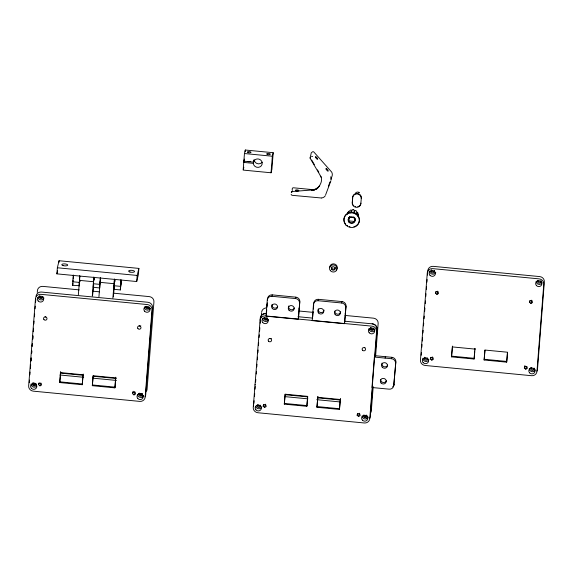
<?xml version="1.0" encoding="UTF-8"?>
<svg xmlns="http://www.w3.org/2000/svg" width="573" height="573" viewBox="0 0 573 573"><rect width="100%" height="100%" fill="white"/><g stroke="black" fill="none" stroke-linecap="round" stroke-linejoin="round"><path stroke-width="0.86" d="M331.208 179.421L330.693 176.813M79.389 282.288L79.532 279.868M79.497 282.26L79.647 279.796M94.173 278.714L94.101 279.968M94.072 278.757L93.993 280.032M114.636 281.322L114.629 279.996L114.342 281.615M73.036 279.996L73.058 281.773M73.509 277.984L73.537 276.05L73.172 278.478M100.01 283.284L100.125 281.844M114.693 281.945L114.729 280.011L114.442 281.701M73.294 274.997L72.635 285.282L79.232 285.705M79.733 275.62L79.138 285.984M93.886 276.981L93.227 287.259L99.723 287.961L100.325 277.597M100.125 283.227L100.239 281.773M114.485 278.958L113.884 289.322L120.323 289.945L121.44 280.29M120.924 279.581L120.323 289.945M29.273 382.735L29.481 380.049M29.889 374.835L30.111 372.035M30.39 368.475L30.67 364.908M31.021 360.46L31.229 357.781M31.572 353.333L31.787 350.662M32.131 346.207L32.346 343.535M32.69 339.08L32.969 335.52M33.542 328.193L33.27 331.738L33.399 331.208M33.879 323.938L34.101 321.116M34.437 316.812L34.652 314.033M35.068 308.797L35.275 306.125M35.555 302.558L35.834 298.984M31.049 361.14L31.257 358.497M31.673 353.219L31.809 351.457M32.224 346.178L32.36 344.416M32.776 339.13L32.983 336.487M37.274 292.445L37.41 290.661A5.071 4.777 13.6 0 1 42.832 286.378L79.189 289.874M56.885 273.858L57.364 267.77L59.062 260.729L138.874 268.408L138.401 274.496L136.696 281.529L56.885 273.858L57.644 270.728M58.926 262.47L59.062 260.729M59.721 382.549L60.666 371.898L59.721 382.549L82.247 384.712L83.2 374.062M78.343 294.744L79.876 276.265M82.247 384.712L83.028 374.771L60.502 372.6M92.289 296.083L93.822 277.604M93.671 285.798L92.568 295.525M98.936 296.721L100.461 278.242M92.332 385.686L93.113 375.738L115.646 377.901L115.818 377.199L115.037 387.147L114.865 387.849L92.332 385.686L93.22 375.859M112.881 298.067L114.414 279.581M114.328 286.937L113.325 296.8M114.722 281.859L114.858 280.168M114.865 387.849L115.646 377.901M136.696 281.529L137.169 275.441L138.874 268.408M243.761 162.417L243.16 170.081L271.058 172.767L271.91 169.243L273.206 152.704L245.308 150.019L244.456 153.535L243.862 161.199L253.402 162.116A4.477 4.219 13.6 0 1 260.443 159.838A4.477 4.219 13.6 0 1 259.891 166.922A4.477 4.219 13.6 0 1 253.302 163.334L243.761 162.417L244.442 159.602M245.18 151.723L245.308 150.019M271.058 172.767L272.354 156.221L273.206 152.704M253.932 403.428L254.147 400.756M254.491 396.301L254.699 393.63M255.049 389.174L255.257 386.503M255.608 382.048L255.816 379.376M256.238 374.033L256.446 371.361M256.797 366.906L257.005 364.235M257.356 359.78L257.564 357.108M257.914 352.653L258.122 349.981M258.473 345.533L258.681 342.855M259.096 337.511L259.311 334.84M259.583 331.28L259.863 327.713M260.214 323.265L260.421 320.594M261.431 314.892L261.575 313.109M267.29 299.937L266.015 316.174L298.204 319.268L299.815 301.62A4.319 4.068 13.6 0 0 295.847 297.151L272.239 294.88A4.319 4.068 13.6 0 0 267.634 298.526L267.29 299.937A4.319 4.068 13.6 0 1 271.903 296.291L272.239 294.88M266.359 314.77L266.753 309.692M266.954 307.157L267.29 302.881M267.498 300.266L267.634 298.526M284.308 404.137L285.089 394.195L307.622 396.358L306.841 406.307L284.308 404.137L285.196 394.317M298.547 317.865L299.815 301.62M313.488 304.378L312.221 320.615L344.402 323.709L346.02 306.061A4.319 4.068 13.6 0 0 342.045 301.591L318.438 299.321A4.319 4.068 13.6 0 0 313.832 302.967L313.488 304.378A4.319 4.068 13.6 0 1 318.101 300.732L318.438 299.321M312.758 316.668L313.152 311.597M313.352 309.062L313.696 304.707M306.841 406.307L307.4 400.627M307.529 398.973L307.73 396.487M316.926 407.274L317.879 396.623L316.926 407.274L339.46 409.444L340.405 398.794L339.46 409.444M352.696 197.971L352.359 202.319A4.319 4.068 13.6 0 0 352.689 204.224M344.745 322.305L346.02 306.061M372.615 387.019L370.308 416.406A5.071 4.777 13.6 0 1 369.649 418.433M375.057 355.84L377.149 329.117A5.071 4.777 13.6 0 0 372.479 323.867L344.624 321.188M373.202 386.66L371.318 410.705A5.071 4.777 13.6 0 1 370.659 412.732M375.573 356.377L378.159 323.423A5.071 4.777 13.6 0 0 373.489 318.165L345.104 315.437M395.506 363.189A4.319 4.068 13.6 0 0 391.531 358.712L374.37 357.065L371.984 387.513L389.146 389.167A4.319 4.068 13.6 0 0 393.758 385.514L395.85 361.778A4.319 4.068 13.6 0 0 391.875 357.308L374.706 355.661M393.758 385.514L395.85 361.778M421.205 355.253L421.413 352.581M421.835 347.238L422.043 344.566M422.322 340.999L422.602 337.44M422.953 332.985L423.161 330.313M423.511 325.858L423.719 323.186M424.07 318.731L424.278 316.06M424.629 311.612L424.908 308.045M425.252 303.59L425.467 300.918M425.811 296.47L426.018 293.791M426.369 289.344L426.577 286.672M426.928 282.217L427.136 279.545M427.487 275.09L427.838 270.635A5.071 4.777 13.6 0 1 433.252 266.352L539.68 276.58A5.071 4.777 13.6 0 1 544.35 281.837L537.51 369.127A5.071 4.777 13.6 0 1 536.851 371.146M451.517 356.857L452.462 346.207L451.517 356.857L474.043 359.027L474.215 358.318L451.682 356.155M474.043 359.027L474.996 348.377L474.867 350.031M474.279 357.495L474.738 351.693M484.128 359.994L484.908 350.046L507.442 352.216L506.661 362.157L484.128 359.994L485.016 350.175M506.897 360.625L507.542 352.338M100.468 281.336L100.232 283.492M79.797 281.644L79.941 280.24M100.39 283.621L100.569 281.429M79.805 280.133L79.561 282.038M79.905 280.218L79.661 282.088M100.497 282.195L100.325 283.563M93.843 279.717L94.008 278.55M358.411 215.82L358.426 214.746M93.757 279.638L93.843 279.001M357.889 216.436C359.3 215.011 356.578 208.651 357.137 214.939M73.058 283.52L72.699 285.368M93.65 285.504L93.284 287.345M114.249 287.481L113.884 289.322M347.317 213.5L348.649 211.244L347.947 213.113M356.12 214.323C358.583 211.458 353.785 207.641 354.68 213.357M38.556 384.669L39.272 383.022L41.163 383.208L41.614 384.963L40.003 385.865L38.556 384.669L38.95 383.036M40.003 385.865L40.597 383.416M132.735 392.885L133.129 391.252M133.989 394.904L135.6 394.002L135.149 392.24L133.258 392.061L132.535 393.701L133.989 394.904L134.777 391.631M243.862 161.199L244.37 159.086M243.332 169.379L243.84 167.266M253.402 162.116L253.911 160.01M253.302 163.334L254.154 159.817A4.477 4.219 13.6 0 0 262.233 162.202M266.81 306.025L267.154 304.614M257.499 353.29L257.628 352.767M255.014 384.984L255.143 384.462M310.057 158.105L311.139 153.492A1.082 1.017 13.6 0 1 311.511 152.626L312.385 151.931A1.082 1.017 13.6 0 1 313.904 152.074L331.638 172.036A5.393 5.085 13.6 0 1 332.039 176.169L330.857 179.478M263.143 406.264L263.867 404.617L265.757 404.796L266.209 406.558L264.597 407.46L263.143 406.264L263.544 404.624M264.597 407.46L265.385 404.187M299.478 303.031A4.319 4.068 13.6 0 0 295.503 298.554L295.847 297.151M298.999 309.119L299.342 307.715M355.138 219.588A3.402 3.202 13.6 0 1 354.494 221.45L348.735 220.899L349.673 217.024L354.608 217.496M354.494 221.45L355.059 219.13M345.677 307.472A4.319 4.068 13.6 0 0 341.701 302.995L342.045 301.591M345.197 313.56L345.54 312.156M357.129 415.296L357.846 413.649L359.737 413.835L360.188 415.59L358.576 416.492L357.129 415.296L357.523 413.663M358.576 416.492L359.371 413.226M385.099 358.096L385.436 356.693M391.531 358.712L391.875 357.308M435.501 293.211L436.218 291.564L438.109 291.743L438.56 293.505L436.948 294.407L435.501 293.211L435.895 291.571M436.948 294.407L437.743 291.134M430.352 358.977L431.068 357.33L432.959 357.516L433.41 359.271L431.798 360.181L430.352 358.977L430.746 357.344M431.798 360.181L432.586 356.907M506.661 362.157L506.833 361.456L484.3 359.292M529.488 302.243L530.204 300.596L532.095 300.782L532.546 302.537L530.935 303.446L529.488 302.243L529.882 300.61M530.935 303.446L531.723 300.173M524.331 368.016L525.047 366.369L526.945 366.548L527.396 368.31L525.778 369.213L524.331 368.016L524.925 365.56M525.778 369.213L526.372 366.763M353.305 212.87C356.657 209.038 350.791 208.35 351.686 212.275M350.132 212.92C353.562 208.221 349.079 209.89 349.007 212.275M328.479 186.103L329.962 181.963M330.965 180.638L325.643 194.784M347.037 214.238L347.546 213.786M291.285 192.729L291.807 192.234M325.421 195.708L323.795 197.277L321.811 198M319.691 185.881L316.79 188.861L312.851 190.48L316.79 188.861L318.602 187.271M355.747 192.657L357.251 192.041L358.884 192.284M311.461 156.329L312.672 156.443M311.547 190.623L313.546 190.286M353.047 209.754L353.133 209.768M321.603 198.014L291.908 195.3L291.113 194.412M244.456 153.535L272.354 156.221M314.663 189.828L293.433 187.786A1.082 1.017 13.6 0 0 292.28 188.703L292.201 189.713A1.082 1.017 13.6 0 0 292.459 190.465M57.364 267.77L137.169 275.441M271.903 296.291L295.503 298.554M318.101 300.732L341.701 302.995M79.468 280.369L93.42 281.708M100.06 282.346L114.006 283.685M72.764 281.766L79.203 282.389M93.356 283.75L99.795 284.366M113.955 285.726L120.394 286.342M93.385 291.234L99.587 291.836M113.783 293.197L149.259 296.606A5.071 4.777 13.6 0 1 153.929 301.864L147.089 389.153A5.071 4.777 13.6 0 1 146.423 391.173M298.984 311.003L313.18 312.364M297.981 316.704L312.693 318.115M149.016 307.959L147.805 307.837A3.13 2.951 13.6 0 1 145.814 306.913M373.245 329.518L372.035 329.396A3.13 2.951 13.6 0 1 370.624 328.931M452.29 346.909L474.824 349.079M317.707 397.333L340.233 399.496M60.222 373.087L83.357 375.315M93.148 376.253L116.29 378.481M285.34 394.733L307.594 396.874M317.378 397.812L340.52 400.04M59.75 374.986L83.679 377.285M92.54 378.137L116.462 380.443M284.867 396.631L307.909 398.844M316.769 399.696L340.699 401.995M59.893 381.847L82.419 384.01M92.504 384.977L115.037 387.147M284.48 403.435L307.013 405.605M317.098 406.572L339.624 408.735M33.721 383.093L34.982 383.215M140.779 393.386L142.047 393.508M36.078 383.817L34.631 383.681A1.834 1.726 13.6 0 1 33.377 383.05M138.888 393.701L141.058 393.909A1.834 1.726 13.6 0 0 141.989 393.766M363.841 415.332L365.288 415.468A1.834 1.726 13.6 0 0 366.62 415.088M358.891 192.292L359.472 192.621M311.676 160.032L314.348 164.573M317.471 169.866L318.803 172.136M310.115 158.241L319.999 175.03M320.171 175.324L320.98 177.258M42.832 297.416A3.13 2.951 13.6 0 1 41.371 297.609L39.551 297.43L39.666 295.962A1.726 1.626 13.6 0 0 40.69 298.576A1.726 1.626 13.6 0 0 42.731 296.728M34.237 385.3A1.834 1.726 13.6 0 1 32.546 383.394M36.042 296.327A5.071 4.777 13.6 0 1 41.457 292.044L147.884 302.272A5.071 4.777 13.6 0 1 152.554 307.529L145.714 394.818A5.071 4.777 13.6 0 1 145.055 396.838M142.312 394.818A1.834 1.726 13.6 0 1 140.664 395.528M36.779 386.009A3.13 2.951 13.6 0 1 31.092 383.974M35.891 384.017A1.726 1.626 13.6 0 1 34.817 385.815A1.726 1.626 13.6 0 1 32.725 385.07A1.726 1.626 13.6 0 1 33.076 383.008M35.906 384.068A1.726 1.626 13.6 0 1 32.768 382.95M143.601 395.485A3.13 2.951 13.6 0 1 137.513 394.36M142.183 393.837A1.726 1.626 13.6 0 1 141.51 395.929A1.726 1.626 13.6 0 1 139.232 395.427A1.726 1.626 13.6 0 1 139.511 393.243M142.333 394.303A1.726 1.626 13.6 0 1 139.196 393.178M142.849 396.781A3.345 3.152 13.6 0 1 142.125 397.218M42.946 296.406A1.726 1.626 13.6 0 1 39.63 296.083M45.94 316.926A1.726 1.626 13.6 0 1 45.095 316.625M140.8 325.829A1.726 1.626 13.6 0 1 139.081 325.665M43.985 298.039A3.13 2.951 13.6 0 1 37.976 297.459M150.42 308.267A3.13 2.951 13.6 0 1 144.36 306.92M324.082 310.093A2.965 2.793 13.6 0 1 320.529 312.536A2.965 2.793 13.6 0 1 318.337 308.811M340.713 311.691A2.965 2.793 13.6 0 1 337.54 314.197A2.965 2.793 13.6 0 1 334.811 311.125M277.726 306.362A2.965 2.793 13.6 0 1 273.958 307.988A2.965 2.793 13.6 0 1 272.139 304.37M294.357 307.959A2.965 2.793 13.6 0 1 290.59 309.585A2.965 2.793 13.6 0 1 288.771 305.968M387.656 365.044A2.965 2.793 13.6 0 1 383.889 366.67A2.965 2.793 13.6 0 1 382.069 363.053M386.424 380.78A2.965 2.793 13.6 0 1 380.68 379.498M394.095 384.111A4.319 4.068 13.6 0 1 393.365 386.087M393.021 386.496A4.319 4.068 13.6 0 1 392.62 386.861M261.739 406.916A3.13 2.951 13.6 0 1 255.73 406.343M260.343 405.197A1.726 1.626 13.6 0 1 258.667 407.489A1.726 1.626 13.6 0 1 257.37 404.91A1.726 1.626 13.6 0 0 260.701 405.283M368.195 417.072A3.13 2.951 13.6 0 1 362.107 415.955M366.913 415.84A1.726 1.626 13.6 0 1 364.872 417.688A1.726 1.626 13.6 0 1 363.798 415.146M366.627 416.206A1.726 1.626 13.6 0 1 363.812 415.196M367.443 418.376A3.345 3.152 13.6 0 1 366.713 418.806M373.968 328.229A1.726 1.626 13.6 0 1 370.624 327.484M267.34 318.373A1.726 1.626 13.6 0 1 264.225 317.678A1.726 1.626 13.6 0 0 264.547 319.813A1.726 1.626 13.6 0 0 266.868 319.748A1.726 1.626 13.6 0 0 266.939 317.549M271.409 338.385A1.726 1.626 13.6 0 1 270.091 338.421M364.965 347.539A1.726 1.626 13.6 0 1 364.514 347.553M260.078 320.207A5.071 4.777 13.6 0 1 265.5 315.924L371.927 326.152A5.071 4.777 13.6 0 1 376.597 331.409L369.757 418.698A5.071 4.777 13.6 0 1 364.342 422.981L257.907 412.746A5.071 4.777 13.6 0 1 253.245 407.496L260.271 317.886A5.071 4.777 13.6 0 1 265.686 313.596M260.636 317.922A5.071 4.777 13.6 0 1 266.051 313.632M268.579 319.627A3.13 2.951 13.6 0 1 262.52 318.28M375.007 329.862A3.13 2.951 13.6 0 1 368.948 328.515M373.61 328.143A1.726 1.626 13.6 0 1 372.944 330.234A1.726 1.626 13.6 0 1 370.667 329.726A1.726 1.626 13.6 0 1 370.939 327.548M261.639 312.221A5.071 4.777 13.6 0 1 265.929 307.945M267.061 318.975A3.13 2.951 13.6 0 1 265.6 319.168M258.86 405.233A1.834 1.726 13.6 0 1 257.965 404.918M253.474 406.243A5.071 4.777 13.6 0 1 253.431 405.168M366.856 415.54A1.834 1.726 13.6 0 1 364.901 417.087M367.837 417.86A3.56 3.352 13.6 0 1 367.221 418.498M372.121 323.831A5.071 4.777 13.6 0 1 376.447 326.968M376.74 328.014A5.071 4.777 13.6 0 1 376.783 329.088M335.348 267.398A1.834 1.726 13.6 0 1 333.285 269.124A1.834 1.726 13.6 0 1 331.767 266.868M329.754 267.462A3.775 3.56 13.6 0 1 334.919 264.132A3.775 3.56 13.6 0 1 336.136 270.041M310.272 157.639A1.082 1.017 13.6 0 1 310.201 157.367M291.951 191.74A1.082 1.017 13.6 0 0 291.399 192.313L291.406 192.17A1.082 1.017 13.6 0 1 292.316 191.489L311.691 190.021A10.794 10.164 13.6 0 0 320.744 183.374L320.98 182.715A10.794 10.164 13.6 0 0 321.045 176.391M292.216 191.669A1.082 1.017 13.6 0 1 292.495 191.661M360.94 203.143A4.319 4.068 13.6 0 1 360.088 205.277M359.823 205.564A4.319 4.068 13.6 0 1 359.536 205.829M359.221 206.072A4.319 4.068 13.6 0 1 358.877 206.28M358.139 206.595A4.319 4.068 13.6 0 1 357.753 206.703M355.726 206.688A4.319 4.068 13.6 0 1 355.324 206.581M353.899 205.8A4.319 4.068 13.6 0 1 353.598 205.528M353.319 205.234A4.319 4.068 13.6 0 1 353.075 204.919M352.767 197.105A4.319 4.068 13.6 0 1 357.373 193.459A4.319 4.068 13.6 0 1 361.348 197.929L360.811 203.673A4.319 4.068 13.6 0 1 356.205 207.319A4.319 4.068 13.6 0 1 352.23 202.849L352.639 197.635A4.319 4.068 13.6 0 1 357.244 193.989A4.319 4.068 13.6 0 1 361.219 198.459M348.735 220.899A3.402 3.202 13.6 0 1 349.043 217.496M349.315 217.196A3.402 3.202 13.6 0 1 349.63 216.938M353.584 216.845A3.402 3.202 13.6 0 1 353.928 217.095M354.229 217.375A3.402 3.202 13.6 0 1 354.501 217.697M354.723 218.041A3.402 3.202 13.6 0 1 355.031 218.793M355.181 219.824A3.452 3.252 13.6 0 1 350.053 222.295A3.452 3.252 13.6 0 1 349.752 216.787M354.673 217.855A3.452 3.252 13.6 0 1 355.031 218.607M344.087 220.705A7.778 7.327 13.6 0 1 349.251 212.576A7.778 7.327 13.6 0 1 358.634 216.451A7.778 7.327 13.6 0 1 356.205 225.719M355.661 226.034A7.778 7.327 13.6 0 1 355.088 226.314M354.494 226.543A7.778 7.327 13.6 0 1 353.878 226.722M350.024 226.736A7.778 7.327 13.6 0 1 349.394 226.557M347.632 225.741A7.778 7.327 13.6 0 1 347.095 225.382M345.691 224.072A7.778 7.327 13.6 0 1 344.96 223.033M344.667 222.482A7.778 7.327 13.6 0 1 344.23 221.307M250.243 161.357A1.834 0.609 4.5 0 1 250.122 161.457M249.935 161.543A1.834 0.609 4.5 0 1 247.443 161.5M535.397 369.793A3.13 2.951 13.6 0 1 529.309 368.668M540.812 280.863A1.726 1.626 13.6 0 1 539.136 283.155A1.726 1.626 13.6 0 1 537.839 280.577A1.726 1.626 13.6 0 0 541.17 280.949M428.941 359.636A3.13 2.951 13.6 0 1 422.888 358.29M427.551 357.917A1.726 1.626 13.6 0 1 426.878 360.009A1.726 1.626 13.6 0 1 424.6 359.5A1.726 1.626 13.6 0 1 424.872 357.323M427.702 358.383A1.726 1.626 13.6 0 1 424.564 357.258M533.979 368.145A1.726 1.626 13.6 0 1 533.305 370.244A1.726 1.626 13.6 0 1 531.028 369.735A1.726 1.626 13.6 0 1 531.3 367.551M534.33 368.238A1.726 1.626 13.6 0 1 530.992 367.494M434.542 271.093A1.726 1.626 13.6 0 1 431.397 269.969M435.781 272.347A3.13 2.951 13.6 0 1 429.721 271M434.384 270.628A1.726 1.626 13.6 0 1 433.718 272.719A1.726 1.626 13.6 0 1 431.44 272.218A1.726 1.626 13.6 0 1 431.713 270.033M542.208 282.582A3.13 2.951 13.6 0 1 536.156 281.228M120.581 285.834L120.631 286.514L121.168 280.627L120.581 285.834M35.49 298.612L28.65 385.901A5.071 4.777 13.6 0 0 33.32 391.158L139.748 401.387A5.071 4.777 13.6 0 0 145.162 397.103L152.003 309.814A5.071 4.777 13.6 0 0 147.333 304.557L40.905 294.329A5.071 4.777 13.6 0 0 35.49 298.612M427.286 272.927L420.446 360.209A5.071 4.777 13.6 0 0 425.116 365.467L531.543 375.702A5.071 4.777 13.6 0 0 536.958 371.411L543.798 284.122A5.071 4.777 13.6 0 0 539.129 278.872L432.701 268.637A5.071 4.777 13.6 0 0 427.286 272.927M129.906 272.003A2.965 0.981 4.5 0 0 134.533 271.588A2.965 0.981 4.5 0 0 130.315 270.327A2.965 0.981 4.5 0 0 129.906 272.003M63.087 265.578A2.965 0.981 4.5 0 0 67.714 265.163A2.965 0.981 4.5 0 0 63.496 263.902A2.965 0.981 4.5 0 0 63.087 265.578M31.329 388.258A3.13 2.951 13.6 0 0 36.636 387.434A3.13 2.951 13.6 0 0 33.112 383.466A3.13 2.951 13.6 0 0 31.329 388.258M137.814 398.55A3.13 2.951 13.6 0 0 143.092 397.598A3.13 2.951 13.6 0 0 139.454 393.708A3.13 2.951 13.6 0 0 137.814 398.55M146.058 306.319A1.726 1.626 13.6 0 0 149.173 307.013A1.726 1.626 13.6 0 1 147.118 308.811A1.726 1.626 13.6 0 1 146.051 306.261M137.957 328.644A1.726 1.626 13.6 0 0 140.886 328.193A1.726 1.626 13.6 0 0 138.938 326.001A1.726 1.626 13.6 0 0 137.957 328.644M43.971 319.605A1.726 1.626 13.6 0 0 46.9 319.154A1.726 1.626 13.6 0 0 44.952 316.962A1.726 1.626 13.6 0 0 43.971 319.605M38.169 300.968A3.13 2.951 13.6 0 0 43.476 300.152A3.13 2.951 13.6 0 0 39.945 296.177A3.13 2.951 13.6 0 0 38.169 300.968M144.597 311.203A3.13 2.951 13.6 0 0 149.904 310.38A3.13 2.951 13.6 0 0 146.38 306.412A3.13 2.951 13.6 0 0 144.597 311.203M335.184 314.584A2.965 2.793 13.6 0 0 340.212 313.811A2.965 2.793 13.6 0 0 336.867 310.043A2.965 2.793 13.6 0 0 335.184 314.584M318.552 312.987A2.965 2.793 13.6 0 0 323.587 312.213A2.965 2.793 13.6 0 0 320.243 308.446A2.965 2.793 13.6 0 0 318.552 312.987M288.978 310.143A2.965 2.793 13.6 0 0 294.013 309.37A2.965 2.793 13.6 0 0 290.669 305.602A2.965 2.793 13.6 0 0 288.978 310.143M272.354 308.546A2.965 2.793 13.6 0 0 277.382 307.773A2.965 2.793 13.6 0 0 274.037 304.005A2.965 2.793 13.6 0 0 272.354 308.546M381.045 382.957A2.965 2.793 13.6 0 0 386.08 382.184A2.965 2.793 13.6 0 0 382.735 378.416A2.965 2.793 13.6 0 0 381.045 382.957M382.277 367.229A2.965 2.793 13.6 0 0 387.312 366.455A2.965 2.793 13.6 0 0 383.967 362.688A2.965 2.793 13.6 0 0 382.277 367.229M255.923 409.845A3.13 2.951 13.6 0 0 261.231 409.029A3.13 2.951 13.6 0 0 257.7 405.061A3.13 2.951 13.6 0 0 255.923 409.845M362.408 420.138A3.13 2.951 13.6 0 0 367.687 419.185A3.13 2.951 13.6 0 0 364.048 415.303A3.13 2.951 13.6 0 0 362.408 420.138M362.544 350.232A1.726 1.626 13.6 0 0 365.474 349.781A1.726 1.626 13.6 0 0 363.526 347.589A1.726 1.626 13.6 0 0 362.544 350.232M268.565 341.2A1.726 1.626 13.6 0 0 271.495 340.749A1.726 1.626 13.6 0 0 269.546 338.557A1.726 1.626 13.6 0 0 268.565 341.2M262.756 322.563A3.13 2.951 13.6 0 0 268.071 321.74A3.13 2.951 13.6 0 0 264.54 317.771A3.13 2.951 13.6 0 0 262.756 322.563M369.191 332.791A3.13 2.951 13.6 0 0 374.498 331.975A3.13 2.951 13.6 0 0 370.967 328A3.13 2.951 13.6 0 0 369.191 332.791M331.81 269.475A1.834 1.726 13.6 0 0 334.947 269.181A1.834 1.726 13.6 0 0 333.035 266.739A1.834 1.726 13.6 0 0 331.81 269.475M330.399 270.707A3.775 3.56 13.6 0 0 336.809 269.754A3.775 3.56 13.6 0 0 332.584 264.941A3.775 3.56 13.6 0 0 330.399 270.707M296.069 190.859A1.726 0.573 4.5 0 0 298.834 190.68A1.726 0.573 4.5 0 0 296.485 189.907A1.726 0.573 4.5 0 0 296.069 190.859M315.551 157.238A1.726 0.466 51.6 0 0 317.506 159.366A1.726 0.466 51.6 0 0 316.633 157.339A1.726 0.466 51.6 0 0 315.551 157.238M326.087 169.092A1.726 0.466 51.6 0 0 328.043 171.22A1.726 0.466 51.6 0 0 327.169 169.2A1.726 0.466 51.6 0 0 326.087 169.092M348.993 222.288A3.452 3.252 13.6 0 0 354.837 221.328A3.452 3.252 13.6 0 0 350.898 216.981A3.452 3.252 13.6 0 0 348.993 222.288M345.977 225.139A7.778 7.327 13.6 0 0 359.02 222.446A7.778 7.327 13.6 0 0 349.731 213.013A7.778 7.327 13.6 0 0 345.977 225.139M248.138 152.619A1.834 0.609 4.5 0 0 251.003 152.368A1.834 0.609 4.5 0 0 248.388 151.587A1.834 0.609 4.5 0 0 248.138 152.619M267.312 154.431A1.834 0.609 4.5 0 0 270.291 154.28A1.834 0.609 4.5 0 0 267.863 153.428A1.834 0.609 4.5 0 0 267.312 154.431M529.61 372.858A3.13 2.951 13.6 0 0 534.888 371.906A3.13 2.951 13.6 0 0 531.25 368.024A3.13 2.951 13.6 0 0 529.61 372.858M536.392 285.512A3.13 2.951 13.6 0 0 541.7 284.688A3.13 2.951 13.6 0 0 538.169 280.72A3.13 2.951 13.6 0 0 536.392 285.512M423.125 362.566A3.13 2.951 13.6 0 0 428.432 361.749A3.13 2.951 13.6 0 0 424.901 357.774A3.13 2.951 13.6 0 0 423.125 362.566M429.965 275.276A3.13 2.951 13.6 0 0 435.272 274.46A3.13 2.951 13.6 0 0 431.741 270.485A3.13 2.951 13.6 0 0 429.965 275.276"/></g></svg>
